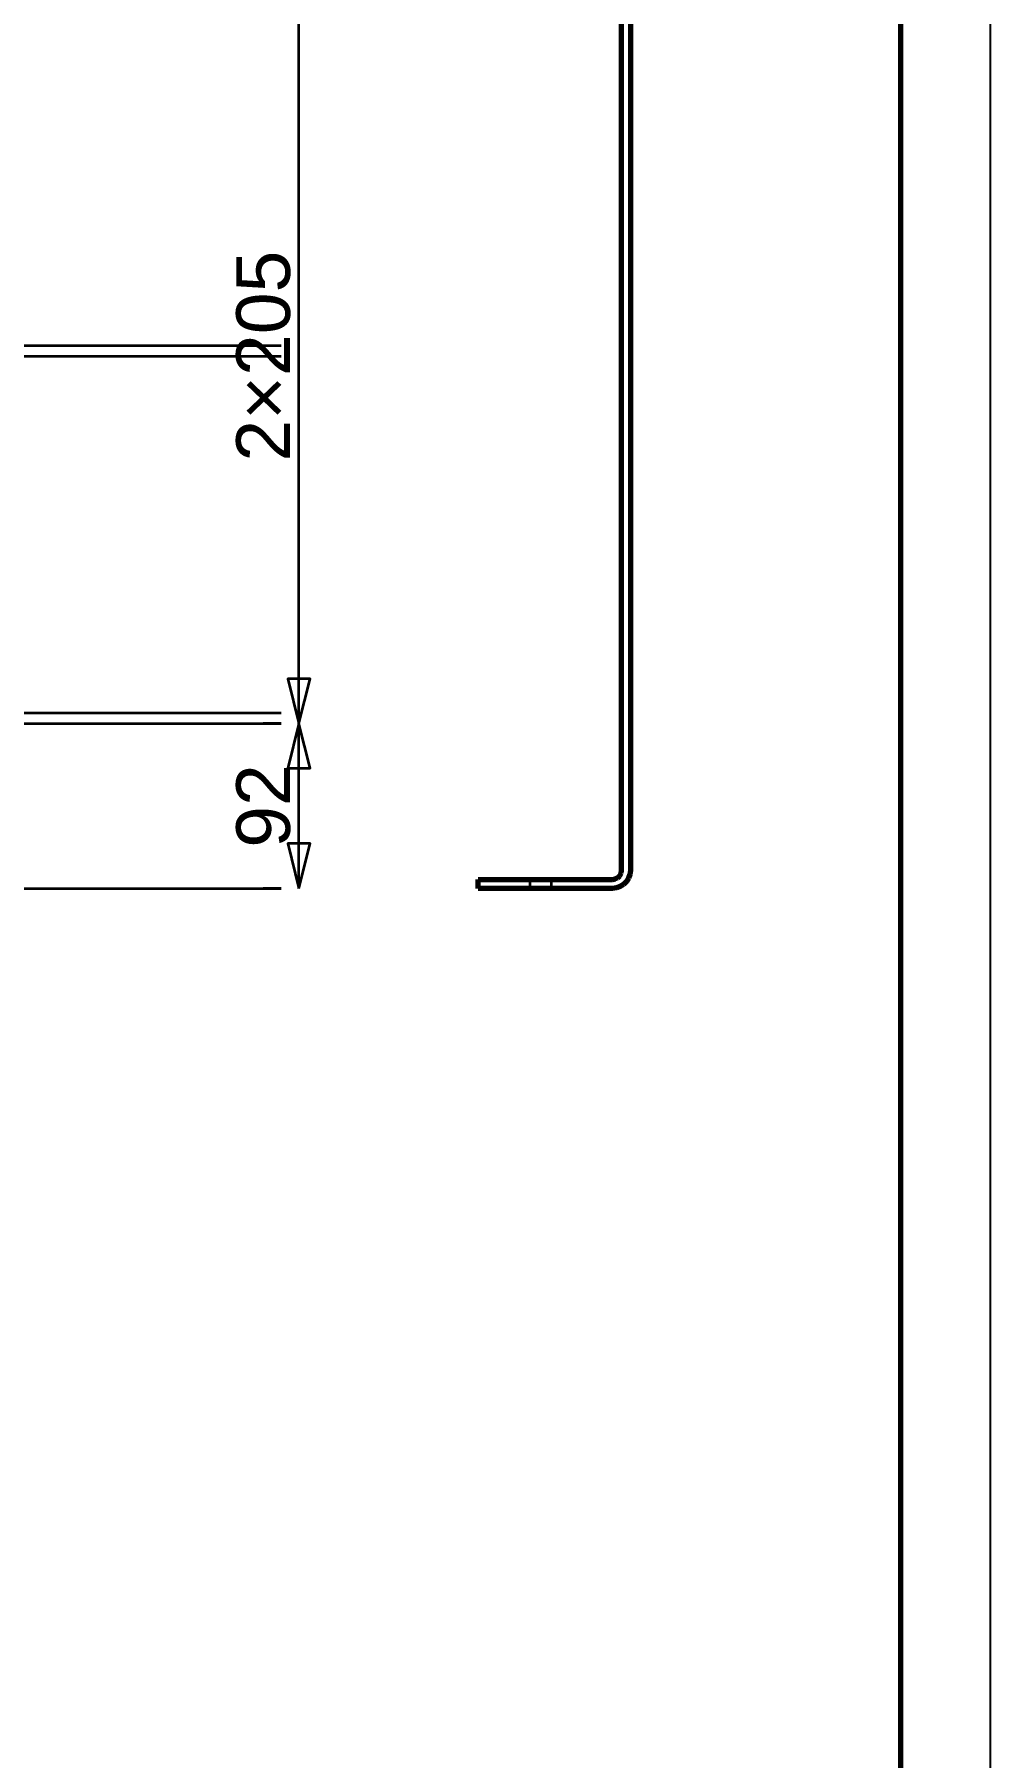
# Model space of a CAD drawing. Header units: millimetres. Extents: x 0 to 420, y 0 to 297.
# Drawn here: x 366.6 to 420, y 148.5 to 244.7 of the extents above; entities that cross this region are included whole.
import ezdxf
from ezdxf.enums import TextEntityAlignment as Align

# ---------------------------------------------------------------- set-up
doc = ezdxf.new("R2010")
doc.units = ezdxf.units.MM
doc.linetypes.add('DASHED', pattern=[1.524, 1.27, -0.254])
doc.styles.add('GOST', font='Arial')

msp = doc.modelspace()

# ---------------------------------------------------------------- linework, layer by layer
at = {"color": 1, "lineweight": 70}
for p, q in [((399.4, 198), (399.4, 256)), ((399.9, 256), (399.9, 198)), ((391.4, 197.5), (398.9, 197.5)), ((391.4, 197), (391.4, 197.5)), ((398.9, 197.5), (399.055, 197.524)), ((399.055, 197.524), (399.194, 197.595)), ((399.194, 197.595), (399.305, 197.706)), ((399.305, 197.706), (399.376, 197.845)), ((399.523, 197.218), (399.334, 197.099)), ((399.376, 197.845), (399.4, 198)), ((399.682, 197.377), (399.523, 197.218)), ((399.801, 197.566), (399.682, 197.377)), ((399.875, 197.777), (399.801, 197.566)), ((399.9, 198), (399.875, 197.777)), ((398.9, 197), (391.4, 197)), ((399.123, 197.025), (398.9, 197)), ((399.334, 197.099), (399.123, 197.025))]:
    msp.add_line(p, q, dxfattribs=at)
at = {"color": 5, "linetype": 'DASHED', "lineweight": 35}
for p, q in [((399.4, 256), (399.4, 198)), ((399.9, 256), (399.9, 198)), ((399.4, 227.896), (399.4, 227.9)), ((399.4, 227.9), (399.4, 227.896)), ((399.4, 227.896), (399.4, 227.9)), ((399.4, 227.9), (399.4, 227.896)), ((399.4, 227.885), (399.4, 227.896)), ((399.4, 227.896), (399.4, 227.885)), ((399.4, 227.885), (399.4, 227.896)), ((399.4, 227.896), (399.4, 227.885)), ((399.4, 227.866), (399.4, 227.885)), ((399.4, 227.885), (399.4, 227.866)), ((399.4, 227.866), (399.4, 227.885)), ((399.4, 227.885), (399.4, 227.866)), ((399.9, 227.896), (399.9, 227.9)), ((399.9, 227.9), (399.9, 227.896)), ((399.9, 227.896), (399.9, 227.9)), ((399.9, 227.9), (399.9, 227.896)), ((399.9, 227.885), (399.9, 227.896)), ((399.9, 227.896), (399.9, 227.885)), ((399.9, 227.885), (399.9, 227.896)), ((399.9, 227.896), (399.9, 227.885)), ((399.9, 227.866), (399.9, 227.885)), ((399.9, 227.885), (399.9, 227.866)), ((399.9, 227.866), (399.9, 227.885)), ((399.9, 227.885), (399.9, 227.866)), ((399.4, 227.841), (399.4, 227.866)), ((399.4, 227.866), (399.4, 227.841)), ((399.4, 227.841), (399.4, 227.866)), ((399.4, 227.866), (399.4, 227.841)), ((399.4, 227.808), (399.4, 227.841)), ((399.4, 227.841), (399.4, 227.808)), ((399.4, 227.808), (399.4, 227.841)), ((399.4, 227.841), (399.4, 227.808)), ((399.4, 227.769), (399.4, 227.808)), ((399.4, 227.808), (399.4, 227.769)), ((399.4, 227.769), (399.4, 227.808)), ((399.4, 227.808), (399.4, 227.769)), ((399.4, 227.724), (399.4, 227.769)), ((399.4, 227.769), (399.4, 227.724)), ((399.4, 227.724), (399.4, 227.769)), ((399.4, 227.769), (399.4, 227.724)), ((399.4, 227.674), (399.4, 227.724)), ((399.4, 227.724), (399.4, 227.674)), ((399.4, 227.674), (399.4, 227.724)), ((399.4, 227.724), (399.4, 227.674)), ((399.4, 227.619), (399.4, 227.674)), ((399.4, 227.674), (399.4, 227.619)), ((399.4, 227.619), (399.4, 227.674)), ((399.4, 227.674), (399.4, 227.619)), ((399.4, 227.56), (399.4, 227.619)), ((399.4, 227.619), (399.4, 227.56)), ((399.4, 227.56), (399.4, 227.619)), ((399.4, 227.619), (399.4, 227.56)), ((399.4, 227.498), (399.4, 227.56)), ((399.4, 227.56), (399.4, 227.498)), ((399.4, 227.498), (399.4, 227.56)), ((399.4, 227.56), (399.4, 227.498)), ((399.4, 227.434), (399.4, 227.498)), ((399.4, 227.498), (399.4, 227.434)), ((399.4, 227.434), (399.4, 227.498)), ((399.4, 227.498), (399.4, 227.434)), ((399.4, 227.367), (399.4, 227.434)), ((399.4, 227.434), (399.4, 227.367)), ((399.4, 227.367), (399.4, 227.434)), ((399.4, 227.434), (399.4, 227.367)), ((399.4, 227.3), (399.4, 227.367)), ((399.4, 227.367), (399.4, 227.3)), ((399.4, 227.3), (399.4, 227.367)), ((399.4, 227.367), (399.4, 227.3)), ((399.4, 226.7), (399.4, 227.3)), ((399.4, 227.3), (399.4, 226.7)), ((399.4, 227.3), (399.4, 226.7)), ((399.4, 226.7), (399.4, 227.3)), ((399.9, 227.841), (399.9, 227.866)), ((399.9, 227.866), (399.9, 227.841)), ((399.9, 227.841), (399.9, 227.866)), ((399.9, 227.866), (399.9, 227.841)), ((399.9, 227.808), (399.9, 227.841)), ((399.9, 227.841), (399.9, 227.808)), ((399.9, 227.808), (399.9, 227.841)), ((399.9, 227.841), (399.9, 227.808)), ((399.9, 227.769), (399.9, 227.808)), ((399.9, 227.808), (399.9, 227.769)), ((399.9, 227.769), (399.9, 227.808)), ((399.9, 227.808), (399.9, 227.769)), ((399.9, 227.724), (399.9, 227.769)), ((399.9, 227.769), (399.9, 227.724)), ((399.9, 227.724), (399.9, 227.769)), ((399.9, 227.769), (399.9, 227.724)), ((399.9, 227.674), (399.9, 227.724)), ((399.9, 227.724), (399.9, 227.674)), ((399.9, 227.674), (399.9, 227.724)), ((399.9, 227.724), (399.9, 227.674)), ((399.9, 227.619), (399.9, 227.674)), ((399.9, 227.674), (399.9, 227.619)), ((399.9, 227.619), (399.9, 227.674)), ((399.9, 227.674), (399.9, 227.619)), ((399.9, 227.56), (399.9, 227.619)), ((399.9, 227.619), (399.9, 227.56)), ((399.9, 227.56), (399.9, 227.619)), ((399.9, 227.619), (399.9, 227.56)), ((399.9, 227.498), (399.9, 227.56)), ((399.9, 227.56), (399.9, 227.498)), ((399.9, 227.498), (399.9, 227.56)), ((399.9, 227.56), (399.9, 227.498)), ((399.9, 227.434), (399.9, 227.498)), ((399.9, 227.498), (399.9, 227.434)), ((399.9, 227.434), (399.9, 227.498)), ((399.9, 227.498), (399.9, 227.434)), ((399.9, 227.367), (399.9, 227.434)), ((399.9, 227.434), (399.9, 227.367)), ((399.9, 227.367), (399.9, 227.434)), ((399.9, 227.434), (399.9, 227.367)), ((399.9, 227.3), (399.9, 227.367)), ((399.9, 227.367), (399.9, 227.3)), ((399.9, 227.3), (399.9, 227.367)), ((399.9, 227.367), (399.9, 227.3)), ((399.9, 227.3), (399.9, 226.7)), ((399.9, 226.7), (399.9, 227.3)), ((399.9, 226.7), (399.9, 227.3)), ((399.9, 227.3), (399.9, 226.7)), ((399.4, 226.7), (399.4, 226.633)), ((399.4, 226.633), (399.4, 226.7)), ((399.4, 226.7), (399.4, 226.633)), ((399.4, 226.633), (399.4, 226.7)), ((399.4, 226.633), (399.4, 226.566)), ((399.4, 226.566), (399.4, 226.633)), ((399.4, 226.633), (399.4, 226.566)), ((399.4, 226.566), (399.4, 226.633)), ((399.4, 226.566), (399.4, 226.502)), ((399.4, 226.502), (399.4, 226.566)), ((399.4, 226.566), (399.4, 226.502)), ((399.4, 226.502), (399.4, 226.566)), ((399.4, 226.502), (399.4, 226.44)), ((399.4, 226.44), (399.4, 226.502)), ((399.4, 226.502), (399.4, 226.44)), ((399.4, 226.44), (399.4, 226.502)), ((399.4, 226.44), (399.4, 226.381)), ((399.4, 226.381), (399.4, 226.44)), ((399.4, 226.44), (399.4, 226.381)), ((399.4, 226.381), (399.4, 226.44)), ((399.4, 226.381), (399.4, 226.326)), ((399.4, 226.326), (399.4, 226.381)), ((399.4, 226.381), (399.4, 226.326)), ((399.4, 226.326), (399.4, 226.381)), ((399.4, 226.326), (399.4, 226.276)), ((399.4, 226.276), (399.4, 226.326)), ((399.4, 226.326), (399.4, 226.276)), ((399.4, 226.276), (399.4, 226.326)), ((399.4, 226.276), (399.4, 226.231)), ((399.4, 226.231), (399.4, 226.276)), ((399.4, 226.276), (399.4, 226.231)), ((399.4, 226.231), (399.4, 226.276)), ((399.4, 226.231), (399.4, 226.192)), ((399.4, 226.192), (399.4, 226.231)), ((399.4, 226.231), (399.4, 226.192)), ((399.4, 226.192), (399.4, 226.231)), ((399.4, 226.192), (399.4, 226.159)), ((399.4, 226.159), (399.4, 226.192)), ((399.4, 226.192), (399.4, 226.159)), ((399.4, 226.159), (399.4, 226.192)), ((399.4, 226.159), (399.4, 226.134)), ((399.4, 226.134), (399.4, 226.159)), ((399.4, 226.159), (399.4, 226.134)), ((399.4, 226.134), (399.4, 226.159)), ((399.4, 226.134), (399.4, 226.115)), ((399.4, 226.115), (399.4, 226.134)), ((399.4, 226.134), (399.4, 226.115)), ((399.4, 226.115), (399.4, 226.134)), ((399.4, 226.115), (399.4, 226.104)), ((399.4, 226.104), (399.4, 226.115)), ((399.4, 226.115), (399.4, 226.104)), ((399.4, 226.104), (399.4, 226.115)), ((399.4, 226.104), (399.4, 226.1)), ((399.4, 226.1), (399.4, 226.104)), ((399.4, 226.104), (399.4, 226.1)), ((399.4, 226.1), (399.4, 226.104)), ((399.9, 226.7), (399.9, 226.633)), ((399.9, 226.633), (399.9, 226.7)), ((399.9, 226.7), (399.9, 226.633)), ((399.9, 226.633), (399.9, 226.7)), ((399.9, 226.633), (399.9, 226.566)), ((399.9, 226.566), (399.9, 226.633)), ((399.9, 226.633), (399.9, 226.566)), ((399.9, 226.566), (399.9, 226.633)), ((399.9, 226.566), (399.9, 226.502)), ((399.9, 226.502), (399.9, 226.566)), ((399.9, 226.566), (399.9, 226.502)), ((399.9, 226.502), (399.9, 226.566)), ((399.9, 226.502), (399.9, 226.44)), ((399.9, 226.44), (399.9, 226.502)), ((399.9, 226.502), (399.9, 226.44)), ((399.9, 226.44), (399.9, 226.502)), ((399.9, 226.44), (399.9, 226.381)), ((399.9, 226.381), (399.9, 226.44)), ((399.9, 226.44), (399.9, 226.381)), ((399.9, 226.381), (399.9, 226.44)), ((399.9, 226.381), (399.9, 226.326)), ((399.9, 226.326), (399.9, 226.381)), ((399.9, 226.381), (399.9, 226.326)), ((399.9, 226.326), (399.9, 226.381)), ((399.9, 226.326), (399.9, 226.276)), ((399.9, 226.276), (399.9, 226.326)), ((399.9, 226.326), (399.9, 226.276)), ((399.9, 226.276), (399.9, 226.326)), ((399.9, 226.276), (399.9, 226.231)), ((399.9, 226.231), (399.9, 226.276)), ((399.9, 226.276), (399.9, 226.231)), ((399.9, 226.231), (399.9, 226.276)), ((399.9, 226.231), (399.9, 226.192)), ((399.9, 226.192), (399.9, 226.231)), ((399.9, 226.231), (399.9, 226.192)), ((399.9, 226.192), (399.9, 226.231)), ((399.9, 226.192), (399.9, 226.159)), ((399.9, 226.159), (399.9, 226.192)), ((399.9, 226.192), (399.9, 226.159)), ((399.9, 226.159), (399.9, 226.192)), ((399.9, 226.159), (399.9, 226.134)), ((399.9, 226.134), (399.9, 226.159)), ((399.9, 226.159), (399.9, 226.134)), ((399.9, 226.134), (399.9, 226.159)), ((399.9, 226.134), (399.9, 226.115)), ((399.9, 226.115), (399.9, 226.134)), ((399.9, 226.134), (399.9, 226.115)), ((399.9, 226.115), (399.9, 226.134)), ((399.9, 226.115), (399.9, 226.104)), ((399.9, 226.104), (399.9, 226.115)), ((399.9, 226.115), (399.9, 226.104)), ((399.9, 226.104), (399.9, 226.115)), ((399.9, 226.104), (399.9, 226.1)), ((399.9, 226.1), (399.9, 226.104)), ((399.9, 226.104), (399.9, 226.1)), ((399.9, 226.1), (399.9, 226.104)), ((399.4, 207.396), (399.4, 207.4)), ((399.4, 207.4), (399.4, 207.396)), ((399.4, 207.396), (399.4, 207.4)), ((399.4, 207.4), (399.4, 207.396)), ((399.4, 207.385), (399.4, 207.396)), ((399.4, 207.396), (399.4, 207.385)), ((399.4, 207.385), (399.4, 207.396)), ((399.4, 207.396), (399.4, 207.385)), ((399.4, 207.366), (399.4, 207.385)), ((399.4, 207.385), (399.4, 207.366)), ((399.4, 207.366), (399.4, 207.385)), ((399.4, 207.385), (399.4, 207.366)), ((399.4, 207.341), (399.4, 207.366)), ((399.4, 207.366), (399.4, 207.341)), ((399.4, 207.341), (399.4, 207.366)), ((399.4, 207.366), (399.4, 207.341)), ((399.4, 207.308), (399.4, 207.341)), ((399.4, 207.341), (399.4, 207.308)), ((399.4, 207.308), (399.4, 207.341)), ((399.4, 207.341), (399.4, 207.308)), ((399.4, 207.269), (399.4, 207.308)), ((399.4, 207.308), (399.4, 207.269)), ((399.4, 207.269), (399.4, 207.308)), ((399.4, 207.308), (399.4, 207.269)), ((399.4, 207.224), (399.4, 207.269)), ((399.4, 207.269), (399.4, 207.224)), ((399.4, 207.224), (399.4, 207.269)), ((399.4, 207.269), (399.4, 207.224)), ((399.4, 207.174), (399.4, 207.224)), ((399.4, 207.224), (399.4, 207.174)), ((399.4, 207.174), (399.4, 207.224)), ((399.4, 207.224), (399.4, 207.174)), ((399.4, 207.119), (399.4, 207.174)), ((399.4, 207.174), (399.4, 207.119)), ((399.4, 207.119), (399.4, 207.174)), ((399.4, 207.174), (399.4, 207.119)), ((399.4, 207.06), (399.4, 207.119)), ((399.4, 207.119), (399.4, 207.06)), ((399.4, 207.06), (399.4, 207.119)), ((399.4, 207.119), (399.4, 207.06)), ((399.4, 206.998), (399.4, 207.06)), ((399.4, 207.06), (399.4, 206.998)), ((399.4, 206.998), (399.4, 207.06)), ((399.4, 207.06), (399.4, 206.998)), ((399.4, 206.934), (399.4, 206.998)), ((399.4, 206.998), (399.4, 206.934)), ((399.4, 206.934), (399.4, 206.998)), ((399.4, 206.998), (399.4, 206.934)), ((399.4, 206.867), (399.4, 206.934)), ((399.4, 206.934), (399.4, 206.867)), ((399.4, 206.867), (399.4, 206.934)), ((399.4, 206.934), (399.4, 206.867)), ((399.4, 206.8), (399.4, 206.867)), ((399.4, 206.867), (399.4, 206.8)), ((399.4, 206.8), (399.4, 206.867)), ((399.4, 206.867), (399.4, 206.8)), ((399.4, 206.2), (399.4, 206.8)), ((399.4, 206.8), (399.4, 206.2)), ((399.4, 206.8), (399.4, 206.2)), ((399.4, 206.2), (399.4, 206.8)), ((399.9, 207.396), (399.9, 207.4)), ((399.9, 207.4), (399.9, 207.396)), ((399.9, 207.396), (399.9, 207.4)), ((399.9, 207.4), (399.9, 207.396)), ((399.9, 207.385), (399.9, 207.396)), ((399.9, 207.396), (399.9, 207.385)), ((399.9, 207.385), (399.9, 207.396)), ((399.9, 207.396), (399.9, 207.385)), ((399.9, 207.366), (399.9, 207.385)), ((399.9, 207.385), (399.9, 207.366)), ((399.9, 207.366), (399.9, 207.385)), ((399.9, 207.385), (399.9, 207.366)), ((399.9, 207.341), (399.9, 207.366)), ((399.9, 207.366), (399.9, 207.341)), ((399.9, 207.341), (399.9, 207.366)), ((399.9, 207.366), (399.9, 207.341)), ((399.9, 207.308), (399.9, 207.341)), ((399.9, 207.341), (399.9, 207.308)), ((399.9, 207.308), (399.9, 207.341)), ((399.9, 207.341), (399.9, 207.308)), ((399.9, 207.269), (399.9, 207.308)), ((399.9, 207.308), (399.9, 207.269)), ((399.9, 207.269), (399.9, 207.308)), ((399.9, 207.308), (399.9, 207.269)), ((399.9, 207.224), (399.9, 207.269)), ((399.9, 207.269), (399.9, 207.224)), ((399.9, 207.224), (399.9, 207.269)), ((399.9, 207.269), (399.9, 207.224)), ((399.9, 207.174), (399.9, 207.224)), ((399.9, 207.224), (399.9, 207.174)), ((399.9, 207.174), (399.9, 207.224)), ((399.9, 207.224), (399.9, 207.174)), ((399.9, 207.119), (399.9, 207.174)), ((399.9, 207.174), (399.9, 207.119)), ((399.9, 207.119), (399.9, 207.174)), ((399.9, 207.174), (399.9, 207.119)), ((399.9, 207.06), (399.9, 207.119)), ((399.9, 207.119), (399.9, 207.06)), ((399.9, 207.06), (399.9, 207.119)), ((399.9, 207.119), (399.9, 207.06)), ((399.9, 206.998), (399.9, 207.06)), ((399.9, 207.06), (399.9, 206.998)), ((399.9, 206.998), (399.9, 207.06)), ((399.9, 207.06), (399.9, 206.998)), ((399.9, 206.934), (399.9, 206.998)), ((399.9, 206.998), (399.9, 206.934)), ((399.9, 206.934), (399.9, 206.998)), ((399.9, 206.998), (399.9, 206.934)), ((399.9, 206.867), (399.9, 206.934)), ((399.9, 206.934), (399.9, 206.867)), ((399.9, 206.867), (399.9, 206.934)), ((399.9, 206.934), (399.9, 206.867)), ((399.9, 206.8), (399.9, 206.867)), ((399.9, 206.867), (399.9, 206.8)), ((399.9, 206.8), (399.9, 206.867)), ((399.9, 206.867), (399.9, 206.8)), ((399.9, 206.8), (399.9, 206.2)), ((399.9, 206.2), (399.9, 206.8)), ((399.9, 206.2), (399.9, 206.8)), ((399.9, 206.8), (399.9, 206.2)), ((399.4, 206.2), (399.4, 206.133)), ((399.4, 206.133), (399.4, 206.2)), ((399.4, 206.2), (399.4, 206.133)), ((399.4, 206.133), (399.4, 206.2)), ((399.4, 206.133), (399.4, 206.066)), ((399.4, 206.066), (399.4, 206.133)), ((399.4, 206.133), (399.4, 206.066)), ((399.4, 206.066), (399.4, 206.133)), ((399.4, 206.066), (399.4, 206.002)), ((399.4, 206.002), (399.4, 206.066)), ((399.4, 206.066), (399.4, 206.002)), ((399.4, 206.002), (399.4, 206.066)), ((399.4, 206.002), (399.4, 205.94)), ((399.4, 205.94), (399.4, 206.002)), ((399.4, 206.002), (399.4, 205.94)), ((399.4, 205.94), (399.4, 206.002)), ((399.4, 205.94), (399.4, 205.881)), ((399.4, 205.881), (399.4, 205.94)), ((399.4, 205.94), (399.4, 205.881)), ((399.4, 205.881), (399.4, 205.94)), ((399.4, 205.881), (399.4, 205.826)), ((399.4, 205.826), (399.4, 205.881)), ((399.4, 205.881), (399.4, 205.826)), ((399.4, 205.826), (399.4, 205.881)), ((399.4, 205.826), (399.4, 205.776)), ((399.4, 205.776), (399.4, 205.826)), ((399.4, 205.826), (399.4, 205.776)), ((399.4, 205.776), (399.4, 205.826)), ((399.4, 205.776), (399.4, 205.731)), ((399.4, 205.731), (399.4, 205.776)), ((399.4, 205.776), (399.4, 205.731)), ((399.4, 205.731), (399.4, 205.776)), ((399.9, 206.2), (399.9, 206.133)), ((399.9, 206.133), (399.9, 206.2)), ((399.9, 206.2), (399.9, 206.133)), ((399.9, 206.133), (399.9, 206.2)), ((399.9, 206.133), (399.9, 206.066)), ((399.9, 206.066), (399.9, 206.133)), ((399.9, 206.133), (399.9, 206.066)), ((399.9, 206.066), (399.9, 206.133)), ((399.9, 206.066), (399.9, 206.002)), ((399.9, 206.002), (399.9, 206.066)), ((399.9, 206.066), (399.9, 206.002)), ((399.9, 206.002), (399.9, 206.066)), ((399.9, 206.002), (399.9, 205.94)), ((399.9, 205.94), (399.9, 206.002)), ((399.9, 206.002), (399.9, 205.94)), ((399.9, 205.94), (399.9, 206.002)), ((399.9, 205.94), (399.9, 205.881)), ((399.9, 205.881), (399.9, 205.94)), ((399.9, 205.94), (399.9, 205.881)), ((399.9, 205.881), (399.9, 205.94)), ((399.9, 205.881), (399.9, 205.826)), ((399.9, 205.826), (399.9, 205.881)), ((399.9, 205.881), (399.9, 205.826)), ((399.9, 205.826), (399.9, 205.881)), ((399.9, 205.826), (399.9, 205.776)), ((399.9, 205.776), (399.9, 205.826)), ((399.9, 205.826), (399.9, 205.776)), ((399.9, 205.776), (399.9, 205.826)), ((399.9, 205.776), (399.9, 205.731)), ((399.9, 205.731), (399.9, 205.776)), ((399.9, 205.776), (399.9, 205.731)), ((399.9, 205.731), (399.9, 205.776)), ((399.4, 205.731), (399.4, 205.692)), ((399.4, 205.692), (399.4, 205.731)), ((399.4, 205.731), (399.4, 205.692)), ((399.4, 205.692), (399.4, 205.731)), ((399.4, 205.692), (399.4, 205.659)), ((399.4, 205.659), (399.4, 205.692)), ((399.4, 205.692), (399.4, 205.659)), ((399.4, 205.659), (399.4, 205.692)), ((399.4, 205.659), (399.4, 205.634)), ((399.4, 205.634), (399.4, 205.659)), ((399.4, 205.659), (399.4, 205.634)), ((399.4, 205.634), (399.4, 205.659)), ((399.4, 205.634), (399.4, 205.615)), ((399.4, 205.615), (399.4, 205.634)), ((399.4, 205.634), (399.4, 205.615)), ((399.4, 205.615), (399.4, 205.634)), ((399.4, 205.615), (399.4, 205.604)), ((399.4, 205.604), (399.4, 205.615)), ((399.4, 205.615), (399.4, 205.604)), ((399.4, 205.604), (399.4, 205.615)), ((399.4, 205.604), (399.4, 205.6)), ((399.4, 205.6), (399.4, 205.604)), ((399.4, 205.604), (399.4, 205.6)), ((399.4, 205.6), (399.4, 205.604)), ((399.9, 205.731), (399.9, 205.692)), ((399.9, 205.692), (399.9, 205.731)), ((399.9, 205.731), (399.9, 205.692)), ((399.9, 205.692), (399.9, 205.731)), ((399.9, 205.692), (399.9, 205.659)), ((399.9, 205.659), (399.9, 205.692)), ((399.9, 205.692), (399.9, 205.659)), ((399.9, 205.659), (399.9, 205.692)), ((399.9, 205.659), (399.9, 205.634)), ((399.9, 205.634), (399.9, 205.659)), ((399.9, 205.659), (399.9, 205.634)), ((399.9, 205.634), (399.9, 205.659)), ((399.9, 205.634), (399.9, 205.615)), ((399.9, 205.615), (399.9, 205.634)), ((399.9, 205.634), (399.9, 205.615)), ((399.9, 205.615), (399.9, 205.634)), ((399.9, 205.615), (399.9, 205.604)), ((399.9, 205.604), (399.9, 205.615)), ((399.9, 205.615), (399.9, 205.604)), ((399.9, 205.604), (399.9, 205.615)), ((399.9, 205.604), (399.9, 205.6)), ((399.9, 205.6), (399.9, 205.604)), ((399.9, 205.604), (399.9, 205.6)), ((399.9, 205.6), (399.9, 205.604)), ((398.9, 197.5), (391.4, 197.5)), ((391.4, 197), (391.4, 197.5)), ((394.315, 197.5), (394.3, 197.5)), ((394.3, 197), (394.3, 197.5)), ((394.3, 197), (394.3, 197.5)), ((394.3, 197.5), (394.315, 197.5)), ((394.315, 197.5), (394.3, 197.5)), ((394.3, 197), (394.3, 197.5)), ((394.3, 197), (394.3, 197.5)), ((394.3, 197.5), (394.315, 197.5)), ((394.315, 197.5), (394.3, 197.5)), ((394.3, 197), (394.3, 197.5)), ((394.3, 197), (394.3, 197.5)), ((394.3, 197.5), (394.315, 197.5)), ((394.315, 197.5), (394.3, 197.5)), ((394.3, 197), (394.3, 197.5)), ((394.3, 197), (394.3, 197.5)), ((394.3, 197.5), (394.315, 197.5)), ((394.315, 197.5), (394.3, 197.5)), ((394.3, 197), (394.3, 197.5)), ((394.3, 197), (394.3, 197.5)), ((394.3, 197.5), (394.315, 197.5)), ((394.315, 197.5), (394.3, 197.5)), ((394.3, 197), (394.3, 197.5)), ((394.3, 197), (394.3, 197.5)), ((394.3, 197.5), (394.315, 197.5)), ((394.315, 197.5), (394.3, 197.5)), ((394.3, 197), (394.3, 197.5)), ((394.3, 197), (394.3, 197.5)), ((394.3, 197.5), (394.315, 197.5)), ((394.315, 197.5), (394.3, 197.5)), ((394.3, 197), (394.3, 197.5)), ((394.3, 197), (394.3, 197.5)), ((394.3, 197.5), (394.315, 197.5)), ((394.315, 197.5), (394.3, 197.5)), ((394.3, 197), (394.3, 197.5)), ((394.3, 197), (394.3, 197.5)), ((394.3, 197.5), (394.315, 197.5)), ((394.315, 197.5), (394.3, 197.5)), ((394.3, 197), (394.3, 197.5)), ((394.3, 197), (394.3, 197.5)), ((394.3, 197.5), (394.315, 197.5)), ((394.315, 197.5), (394.3, 197.5)), ((394.3, 197), (394.3, 197.5)), ((394.3, 197), (394.3, 197.5)), ((394.3, 197.5), (394.315, 197.5)), ((394.359, 197.5), (394.315, 197.5)), ((394.315, 197.5), (394.359, 197.5)), ((394.359, 197.5), (394.315, 197.5)), ((394.315, 197.5), (394.359, 197.5)), ((394.359, 197.5), (394.315, 197.5)), ((394.315, 197.5), (394.359, 197.5)), ((394.359, 197.5), (394.315, 197.5)), ((394.315, 197.5), (394.359, 197.5)), ((394.359, 197.5), (394.315, 197.5)), ((394.315, 197.5), (394.359, 197.5)), ((394.359, 197.5), (394.315, 197.5)), ((394.315, 197.5), (394.359, 197.5)), ((394.359, 197.5), (394.315, 197.5)), ((394.315, 197.5), (394.359, 197.5)), ((394.359, 197.5), (394.315, 197.5)), ((394.315, 197.5), (394.359, 197.5)), ((394.359, 197.5), (394.315, 197.5)), ((394.315, 197.5), (394.359, 197.5)), ((394.359, 197.5), (394.315, 197.5)), ((394.315, 197.5), (394.359, 197.5)), ((394.359, 197.5), (394.315, 197.5)), ((394.315, 197.5), (394.359, 197.5)), ((394.431, 197.5), (394.359, 197.5)), ((394.359, 197.5), (394.431, 197.5)), ((394.431, 197.5), (394.359, 197.5)), ((394.359, 197.5), (394.431, 197.5)), ((394.431, 197.5), (394.359, 197.5)), ((394.359, 197.5), (394.431, 197.5)), ((394.431, 197.5), (394.359, 197.5)), ((394.359, 197.5), (394.431, 197.5)), ((394.431, 197.5), (394.359, 197.5)), ((394.359, 197.5), (394.431, 197.5)), ((394.431, 197.5), (394.359, 197.5)), ((394.359, 197.5), (394.431, 197.5)), ((394.431, 197.5), (394.359, 197.5)), ((394.359, 197.5), (394.431, 197.5)), ((394.431, 197.5), (394.359, 197.5)), ((394.359, 197.5), (394.431, 197.5)), ((394.431, 197.5), (394.359, 197.5)), ((394.359, 197.5), (394.431, 197.5)), ((394.431, 197.5), (394.359, 197.5)), ((394.359, 197.5), (394.431, 197.5)), ((394.431, 197.5), (394.359, 197.5)), ((394.359, 197.5), (394.431, 197.5)), ((394.526, 197.5), (394.431, 197.5)), ((394.431, 197.5), (394.526, 197.5)), ((394.526, 197.5), (394.431, 197.5)), ((394.431, 197.5), (394.526, 197.5)), ((394.526, 197.5), (394.431, 197.5)), ((394.431, 197.5), (394.526, 197.5)), ((394.526, 197.5), (394.431, 197.5)), ((394.431, 197.5), (394.526, 197.5)), ((394.526, 197.5), (394.431, 197.5)), ((394.431, 197.5), (394.526, 197.5)), ((394.526, 197.5), (394.431, 197.5)), ((394.431, 197.5), (394.526, 197.5)), ((394.526, 197.5), (394.431, 197.5)), ((394.431, 197.5), (394.526, 197.5)), ((394.526, 197.5), (394.431, 197.5)), ((394.431, 197.5), (394.526, 197.5)), ((394.526, 197.5), (394.431, 197.5)), ((394.431, 197.5), (394.526, 197.5)), ((394.526, 197.5), (394.431, 197.5)), ((394.431, 197.5), (394.526, 197.5)), ((394.526, 197.5), (394.431, 197.5)), ((394.431, 197.5), (394.526, 197.5)), ((394.64, 197.5), (394.526, 197.5)), ((394.526, 197.5), (394.64, 197.5)), ((394.64, 197.5), (394.526, 197.5)), ((394.526, 197.5), (394.64, 197.5)), ((394.64, 197.5), (394.526, 197.5)), ((394.526, 197.5), (394.64, 197.5)), ((394.64, 197.5), (394.526, 197.5)), ((394.526, 197.5), (394.64, 197.5)), ((394.64, 197.5), (394.526, 197.5)), ((394.526, 197.5), (394.64, 197.5)), ((394.64, 197.5), (394.526, 197.5)), ((394.526, 197.5), (394.64, 197.5)), ((394.64, 197.5), (394.526, 197.5)), ((394.526, 197.5), (394.64, 197.5)), ((394.64, 197.5), (394.526, 197.5)), ((394.526, 197.5), (394.64, 197.5)), ((394.64, 197.5), (394.526, 197.5)), ((394.526, 197.5), (394.64, 197.5)), ((394.64, 197.5), (394.526, 197.5)), ((394.526, 197.5), (394.64, 197.5)), ((394.64, 197.5), (394.526, 197.5)), ((394.526, 197.5), (394.64, 197.5)), ((394.766, 197.5), (394.64, 197.5)), ((394.64, 197.5), (394.766, 197.5)), ((394.766, 197.5), (394.64, 197.5)), ((394.64, 197.5), (394.766, 197.5)), ((394.766, 197.5), (394.64, 197.5)), ((394.64, 197.5), (394.766, 197.5)), ((394.766, 197.5), (394.64, 197.5)), ((394.64, 197.5), (394.766, 197.5)), ((394.766, 197.5), (394.64, 197.5)), ((394.64, 197.5), (394.766, 197.5)), ((394.766, 197.5), (394.64, 197.5)), ((394.64, 197.5), (394.766, 197.5)), ((394.766, 197.5), (394.64, 197.5)), ((394.64, 197.5), (394.766, 197.5)), ((394.766, 197.5), (394.64, 197.5)), ((394.64, 197.5), (394.766, 197.5)), ((394.766, 197.5), (394.64, 197.5)), ((394.64, 197.5), (394.766, 197.5)), ((394.766, 197.5), (394.64, 197.5)), ((394.64, 197.5), (394.766, 197.5)), ((394.766, 197.5), (394.64, 197.5)), ((394.64, 197.5), (394.766, 197.5)), ((394.9, 197.5), (394.766, 197.5)), ((394.766, 197.5), (394.9, 197.5)), ((394.9, 197.5), (394.766, 197.5)), ((394.766, 197.5), (394.9, 197.5)), ((394.9, 197.5), (394.766, 197.5)), ((394.766, 197.5), (394.9, 197.5)), ((394.9, 197.5), (394.766, 197.5)), ((394.766, 197.5), (394.9, 197.5)), ((394.9, 197.5), (394.766, 197.5)), ((394.766, 197.5), (394.9, 197.5)), ((394.9, 197.5), (394.766, 197.5)), ((394.766, 197.5), (394.9, 197.5)), ((394.9, 197.5), (394.766, 197.5)), ((394.766, 197.5), (394.9, 197.5)), ((394.9, 197.5), (394.766, 197.5)), ((394.766, 197.5), (394.9, 197.5)), ((394.9, 197.5), (394.766, 197.5)), ((394.766, 197.5), (394.9, 197.5)), ((394.9, 197.5), (394.766, 197.5)), ((394.766, 197.5), (394.9, 197.5)), ((394.9, 197.5), (394.766, 197.5)), ((394.766, 197.5), (394.9, 197.5)), ((395.034, 197.5), (394.9, 197.5)), ((394.9, 197.5), (395.034, 197.5)), ((395.034, 197.5), (394.9, 197.5)), ((394.9, 197.5), (395.034, 197.5)), ((395.034, 197.5), (394.9, 197.5)), ((394.9, 197.5), (395.034, 197.5)), ((395.034, 197.5), (394.9, 197.5)), ((394.9, 197.5), (395.034, 197.5)), ((395.034, 197.5), (394.9, 197.5)), ((394.9, 197.5), (395.034, 197.5)), ((395.034, 197.5), (394.9, 197.5)), ((394.9, 197.5), (395.034, 197.5)), ((395.034, 197.5), (394.9, 197.5)), ((394.9, 197.5), (395.034, 197.5)), ((395.034, 197.5), (394.9, 197.5)), ((394.9, 197.5), (395.034, 197.5)), ((395.034, 197.5), (394.9, 197.5)), ((394.9, 197.5), (395.034, 197.5)), ((395.034, 197.5), (394.9, 197.5)), ((394.9, 197.5), (395.034, 197.5)), ((395.034, 197.5), (394.9, 197.5)), ((394.9, 197.5), (395.034, 197.5)), ((395.16, 197.5), (395.034, 197.5)), ((395.034, 197.5), (395.16, 197.5)), ((395.16, 197.5), (395.034, 197.5)), ((395.034, 197.5), (395.16, 197.5)), ((395.16, 197.5), (395.034, 197.5)), ((395.034, 197.5), (395.16, 197.5)), ((395.16, 197.5), (395.034, 197.5)), ((395.034, 197.5), (395.16, 197.5)), ((395.16, 197.5), (395.034, 197.5)), ((395.034, 197.5), (395.16, 197.5)), ((395.16, 197.5), (395.034, 197.5)), ((395.034, 197.5), (395.16, 197.5)), ((395.16, 197.5), (395.034, 197.5)), ((395.034, 197.5), (395.16, 197.5)), ((395.16, 197.5), (395.034, 197.5)), ((395.034, 197.5), (395.16, 197.5)), ((395.16, 197.5), (395.034, 197.5)), ((395.034, 197.5), (395.16, 197.5)), ((395.16, 197.5), (395.034, 197.5)), ((395.034, 197.5), (395.16, 197.5)), ((395.16, 197.5), (395.034, 197.5)), ((395.034, 197.5), (395.16, 197.5)), ((395.274, 197.5), (395.16, 197.5)), ((395.16, 197.5), (395.274, 197.5)), ((395.274, 197.5), (395.16, 197.5)), ((395.16, 197.5), (395.274, 197.5)), ((395.274, 197.5), (395.16, 197.5)), ((395.16, 197.5), (395.274, 197.5)), ((395.274, 197.5), (395.16, 197.5)), ((395.16, 197.5), (395.274, 197.5)), ((395.274, 197.5), (395.16, 197.5)), ((395.16, 197.5), (395.274, 197.5)), ((395.274, 197.5), (395.16, 197.5)), ((395.16, 197.5), (395.274, 197.5)), ((395.274, 197.5), (395.16, 197.5)), ((395.16, 197.5), (395.274, 197.5)), ((395.274, 197.5), (395.16, 197.5)), ((395.16, 197.5), (395.274, 197.5)), ((395.274, 197.5), (395.16, 197.5)), ((395.16, 197.5), (395.274, 197.5)), ((395.274, 197.5), (395.16, 197.5)), ((395.16, 197.5), (395.274, 197.5)), ((395.274, 197.5), (395.16, 197.5)), ((395.16, 197.5), (395.274, 197.5)), ((395.369, 197.5), (395.274, 197.5)), ((395.274, 197.5), (395.369, 197.5)), ((395.369, 197.5), (395.274, 197.5)), ((395.274, 197.5), (395.369, 197.5)), ((395.369, 197.5), (395.274, 197.5)), ((395.274, 197.5), (395.369, 197.5)), ((395.369, 197.5), (395.274, 197.5)), ((395.274, 197.5), (395.369, 197.5)), ((395.369, 197.5), (395.274, 197.5)), ((395.274, 197.5), (395.369, 197.5)), ((395.369, 197.5), (395.274, 197.5)), ((395.274, 197.5), (395.369, 197.5)), ((395.369, 197.5), (395.274, 197.5)), ((395.274, 197.5), (395.369, 197.5)), ((395.369, 197.5), (395.274, 197.5)), ((395.274, 197.5), (395.369, 197.5)), ((395.369, 197.5), (395.274, 197.5)), ((395.274, 197.5), (395.369, 197.5)), ((395.369, 197.5), (395.274, 197.5)), ((395.274, 197.5), (395.369, 197.5)), ((395.369, 197.5), (395.274, 197.5)), ((395.274, 197.5), (395.369, 197.5)), ((395.441, 197.5), (395.369, 197.5)), ((395.369, 197.5), (395.441, 197.5)), ((395.441, 197.5), (395.369, 197.5)), ((395.369, 197.5), (395.441, 197.5)), ((395.441, 197.5), (395.369, 197.5)), ((395.369, 197.5), (395.441, 197.5)), ((395.441, 197.5), (395.369, 197.5)), ((395.369, 197.5), (395.441, 197.5)), ((395.441, 197.5), (395.369, 197.5)), ((395.369, 197.5), (395.441, 197.5)), ((395.441, 197.5), (395.369, 197.5)), ((395.369, 197.5), (395.441, 197.5)), ((395.441, 197.5), (395.369, 197.5)), ((395.369, 197.5), (395.441, 197.5)), ((395.441, 197.5), (395.369, 197.5)), ((395.369, 197.5), (395.441, 197.5)), ((395.441, 197.5), (395.369, 197.5)), ((395.369, 197.5), (395.441, 197.5)), ((395.441, 197.5), (395.369, 197.5)), ((395.369, 197.5), (395.441, 197.5)), ((395.441, 197.5), (395.369, 197.5)), ((395.369, 197.5), (395.441, 197.5)), ((395.485, 197.5), (395.441, 197.5)), ((395.441, 197.5), (395.485, 197.5)), ((395.485, 197.5), (395.441, 197.5)), ((395.441, 197.5), (395.485, 197.5)), ((395.485, 197.5), (395.441, 197.5)), ((395.441, 197.5), (395.485, 197.5)), ((395.485, 197.5), (395.441, 197.5)), ((395.441, 197.5), (395.485, 197.5)), ((395.485, 197.5), (395.441, 197.5)), ((395.441, 197.5), (395.485, 197.5)), ((395.485, 197.5), (395.441, 197.5)), ((395.441, 197.5), (395.485, 197.5)), ((395.485, 197.5), (395.441, 197.5)), ((395.441, 197.5), (395.485, 197.5)), ((395.485, 197.5), (395.441, 197.5)), ((395.441, 197.5), (395.485, 197.5)), ((395.485, 197.5), (395.441, 197.5)), ((395.441, 197.5), (395.485, 197.5)), ((395.485, 197.5), (395.441, 197.5)), ((395.441, 197.5), (395.485, 197.5)), ((395.485, 197.5), (395.441, 197.5)), ((395.441, 197.5), (395.485, 197.5)), ((395.5, 197.5), (395.485, 197.5)), ((395.485, 197.5), (395.5, 197.5)), ((395.5, 197.5), (395.485, 197.5)), ((395.485, 197.5), (395.5, 197.5)), ((395.5, 197.5), (395.485, 197.5)), ((395.485, 197.5), (395.5, 197.5)), ((395.5, 197.5), (395.485, 197.5)), ((395.485, 197.5), (395.5, 197.5)), ((395.5, 197.5), (395.485, 197.5)), ((395.485, 197.5), (395.5, 197.5)), ((395.5, 197.5), (395.485, 197.5)), ((395.485, 197.5), (395.5, 197.5)), ((395.5, 197.5), (395.485, 197.5)), ((395.485, 197.5), (395.5, 197.5)), ((395.5, 197.5), (395.485, 197.5)), ((395.485, 197.5), (395.5, 197.5)), ((395.5, 197.5), (395.485, 197.5)), ((395.485, 197.5), (395.5, 197.5)), ((395.5, 197.5), (395.485, 197.5)), ((395.485, 197.5), (395.5, 197.5)), ((395.5, 197.5), (395.485, 197.5)), ((395.485, 197.5), (395.5, 197.5)), ((395.5, 197), (395.5, 197.5)), ((395.5, 197), (395.5, 197.5)), ((395.5, 197), (395.5, 197.5)), ((395.5, 197), (395.5, 197.5)), ((395.5, 197), (395.5, 197.5)), ((395.5, 197), (395.5, 197.5)), ((395.5, 197), (395.5, 197.5)), ((395.5, 197), (395.5, 197.5)), ((395.5, 197), (395.5, 197.5)), ((395.5, 197), (395.5, 197.5)), ((395.5, 197), (395.5, 197.5)), ((395.5, 197), (395.5, 197.5)), ((395.5, 197), (395.5, 197.5)), ((395.5, 197), (395.5, 197.5)), ((395.5, 197), (395.5, 197.5)), ((395.5, 197), (395.5, 197.5)), ((395.5, 197), (395.5, 197.5)), ((395.5, 197), (395.5, 197.5)), ((395.5, 197), (395.5, 197.5)), ((395.5, 197), (395.5, 197.5)), ((395.5, 197), (395.5, 197.5)), ((395.5, 197), (395.5, 197.5)), ((399.055, 197.524), (398.9, 197.5)), ((399.194, 197.595), (399.055, 197.524)), ((399.305, 197.706), (399.194, 197.595)), ((399.376, 197.845), (399.305, 197.706)), ((399.523, 197.218), (399.334, 197.099)), ((399.4, 198), (399.376, 197.845)), ((399.682, 197.377), (399.523, 197.218)), ((399.801, 197.566), (399.682, 197.377)), ((399.875, 197.777), (399.801, 197.566)), ((399.9, 198), (399.875, 197.777)), ((398.9, 197), (391.4, 197)), ((394.3, 197), (394.315, 197)), ((394.315, 197), (394.3, 197)), ((394.3, 197), (394.315, 197)), ((394.315, 197), (394.3, 197)), ((394.3, 197), (394.315, 197)), ((394.315, 197), (394.3, 197)), ((394.3, 197), (394.315, 197)), ((394.315, 197), (394.3, 197)), ((394.3, 197), (394.315, 197)), ((394.315, 197), (394.3, 197)), ((394.3, 197), (394.315, 197)), ((394.315, 197), (394.3, 197)), ((394.3, 197), (394.315, 197)), ((394.315, 197), (394.3, 197)), ((394.3, 197), (394.315, 197)), ((394.315, 197), (394.3, 197)), ((394.3, 197), (394.315, 197)), ((394.315, 197), (394.3, 197)), ((394.3, 197), (394.315, 197)), ((394.315, 197), (394.3, 197)), ((394.3, 197), (394.315, 197)), ((394.315, 197), (394.3, 197)), ((394.315, 197), (394.359, 197)), ((394.359, 197), (394.315, 197)), ((394.315, 197), (394.359, 197)), ((394.359, 197), (394.315, 197)), ((394.315, 197), (394.359, 197)), ((394.359, 197), (394.315, 197)), ((394.315, 197), (394.359, 197)), ((394.359, 197), (394.315, 197)), ((394.315, 197), (394.359, 197)), ((394.359, 197), (394.315, 197)), ((394.315, 197), (394.359, 197)), ((394.359, 197), (394.315, 197)), ((394.315, 197), (394.359, 197)), ((394.359, 197), (394.315, 197)), ((394.315, 197), (394.359, 197)), ((394.359, 197), (394.315, 197)), ((394.315, 197), (394.359, 197)), ((394.359, 197), (394.315, 197)), ((394.315, 197), (394.359, 197)), ((394.359, 197), (394.315, 197)), ((394.315, 197), (394.359, 197)), ((394.359, 197), (394.315, 197)), ((394.359, 197), (394.431, 197)), ((394.431, 197), (394.359, 197)), ((394.359, 197), (394.431, 197)), ((394.431, 197), (394.359, 197)), ((394.359, 197), (394.431, 197)), ((394.431, 197), (394.359, 197)), ((394.359, 197), (394.431, 197)), ((394.431, 197), (394.359, 197)), ((394.359, 197), (394.431, 197)), ((394.431, 197), (394.359, 197)), ((394.359, 197), (394.431, 197)), ((394.431, 197), (394.359, 197)), ((394.359, 197), (394.431, 197)), ((394.431, 197), (394.359, 197)), ((394.359, 197), (394.431, 197)), ((394.431, 197), (394.359, 197)), ((394.359, 197), (394.431, 197)), ((394.431, 197), (394.359, 197)), ((394.359, 197), (394.431, 197)), ((394.431, 197), (394.359, 197)), ((394.359, 197), (394.431, 197)), ((394.431, 197), (394.359, 197)), ((394.431, 197), (394.526, 197)), ((394.526, 197), (394.431, 197)), ((394.431, 197), (394.526, 197)), ((394.526, 197), (394.431, 197)), ((394.431, 197), (394.526, 197)), ((394.526, 197), (394.431, 197)), ((394.431, 197), (394.526, 197)), ((394.526, 197), (394.431, 197)), ((394.431, 197), (394.526, 197)), ((394.526, 197), (394.431, 197)), ((394.431, 197), (394.526, 197)), ((394.526, 197), (394.431, 197)), ((394.431, 197), (394.526, 197)), ((394.526, 197), (394.431, 197)), ((394.431, 197), (394.526, 197)), ((394.526, 197), (394.431, 197)), ((394.431, 197), (394.526, 197)), ((394.526, 197), (394.431, 197)), ((394.431, 197), (394.526, 197)), ((394.526, 197), (394.431, 197)), ((394.431, 197), (394.526, 197)), ((394.526, 197), (394.431, 197)), ((394.526, 197), (394.64, 197)), ((394.64, 197), (394.526, 197)), ((394.526, 197), (394.64, 197)), ((394.64, 197), (394.526, 197)), ((394.526, 197), (394.64, 197)), ((394.64, 197), (394.526, 197)), ((394.526, 197), (394.64, 197)), ((394.64, 197), (394.526, 197)), ((394.526, 197), (394.64, 197)), ((394.64, 197), (394.526, 197)), ((394.526, 197), (394.64, 197)), ((394.64, 197), (394.526, 197)), ((394.526, 197), (394.64, 197)), ((394.64, 197), (394.526, 197)), ((394.526, 197), (394.64, 197)), ((394.64, 197), (394.526, 197)), ((394.526, 197), (394.64, 197)), ((394.64, 197), (394.526, 197)), ((394.526, 197), (394.64, 197)), ((394.64, 197), (394.526, 197)), ((394.526, 197), (394.64, 197)), ((394.64, 197), (394.526, 197)), ((394.64, 197), (394.766, 197)), ((394.766, 197), (394.64, 197)), ((394.64, 197), (394.766, 197)), ((394.766, 197), (394.64, 197)), ((394.64, 197), (394.766, 197)), ((394.766, 197), (394.64, 197)), ((394.64, 197), (394.766, 197)), ((394.766, 197), (394.64, 197)), ((394.64, 197), (394.766, 197)), ((394.766, 197), (394.64, 197)), ((394.64, 197), (394.766, 197)), ((394.766, 197), (394.64, 197)), ((394.64, 197), (394.766, 197)), ((394.766, 197), (394.64, 197)), ((394.64, 197), (394.766, 197)), ((394.766, 197), (394.64, 197)), ((394.64, 197), (394.766, 197)), ((394.766, 197), (394.64, 197)), ((394.64, 197), (394.766, 197)), ((394.766, 197), (394.64, 197)), ((394.64, 197), (394.766, 197)), ((394.766, 197), (394.64, 197)), ((394.766, 197), (394.9, 197)), ((394.9, 197), (394.766, 197)), ((394.766, 197), (394.9, 197)), ((394.9, 197), (394.766, 197)), ((394.766, 197), (394.9, 197)), ((394.9, 197), (394.766, 197)), ((394.766, 197), (394.9, 197)), ((394.9, 197), (394.766, 197)), ((394.766, 197), (394.9, 197)), ((394.9, 197), (394.766, 197)), ((394.766, 197), (394.9, 197)), ((394.9, 197), (394.766, 197)), ((394.766, 197), (394.9, 197)), ((394.9, 197), (394.766, 197)), ((394.766, 197), (394.9, 197)), ((394.9, 197), (394.766, 197)), ((394.766, 197), (394.9, 197)), ((394.9, 197), (394.766, 197)), ((394.766, 197), (394.9, 197)), ((394.9, 197), (394.766, 197)), ((394.766, 197), (394.9, 197)), ((394.9, 197), (394.766, 197)), ((394.9, 197), (395.034, 197)), ((395.034, 197), (394.9, 197)), ((394.9, 197), (395.034, 197)), ((395.034, 197), (394.9, 197)), ((394.9, 197), (395.034, 197)), ((395.034, 197), (394.9, 197)), ((394.9, 197), (395.034, 197)), ((395.034, 197), (394.9, 197)), ((394.9, 197), (395.034, 197)), ((395.034, 197), (394.9, 197)), ((394.9, 197), (395.034, 197)), ((395.034, 197), (394.9, 197)), ((394.9, 197), (395.034, 197)), ((395.034, 197), (394.9, 197)), ((394.9, 197), (395.034, 197)), ((395.034, 197), (394.9, 197)), ((394.9, 197), (395.034, 197)), ((395.034, 197), (394.9, 197)), ((394.9, 197), (395.034, 197)), ((395.034, 197), (394.9, 197)), ((394.9, 197), (395.034, 197)), ((395.034, 197), (394.9, 197)), ((395.034, 197), (395.16, 197)), ((395.16, 197), (395.034, 197)), ((395.034, 197), (395.16, 197)), ((395.16, 197), (395.034, 197)), ((395.034, 197), (395.16, 197)), ((395.16, 197), (395.034, 197)), ((395.034, 197), (395.16, 197)), ((395.16, 197), (395.034, 197)), ((395.034, 197), (395.16, 197)), ((395.16, 197), (395.034, 197)), ((395.034, 197), (395.16, 197)), ((395.16, 197), (395.034, 197)), ((395.034, 197), (395.16, 197)), ((395.16, 197), (395.034, 197)), ((395.034, 197), (395.16, 197)), ((395.16, 197), (395.034, 197)), ((395.034, 197), (395.16, 197)), ((395.16, 197), (395.034, 197)), ((395.034, 197), (395.16, 197)), ((395.16, 197), (395.034, 197)), ((395.034, 197), (395.16, 197)), ((395.16, 197), (395.034, 197)), ((395.16, 197), (395.274, 197)), ((395.274, 197), (395.16, 197)), ((395.16, 197), (395.274, 197)), ((395.274, 197), (395.16, 197)), ((395.16, 197), (395.274, 197)), ((395.274, 197), (395.16, 197)), ((395.16, 197), (395.274, 197)), ((395.274, 197), (395.16, 197)), ((395.16, 197), (395.274, 197)), ((395.274, 197), (395.16, 197)), ((395.16, 197), (395.274, 197)), ((395.274, 197), (395.16, 197)), ((395.16, 197), (395.274, 197)), ((395.274, 197), (395.16, 197)), ((395.16, 197), (395.274, 197)), ((395.274, 197), (395.16, 197)), ((395.16, 197), (395.274, 197)), ((395.274, 197), (395.16, 197)), ((395.16, 197), (395.274, 197)), ((395.274, 197), (395.16, 197)), ((395.16, 197), (395.274, 197)), ((395.274, 197), (395.16, 197)), ((395.274, 197), (395.369, 197)), ((395.369, 197), (395.274, 197)), ((395.274, 197), (395.369, 197)), ((395.369, 197), (395.274, 197)), ((395.274, 197), (395.369, 197)), ((395.369, 197), (395.274, 197)), ((395.274, 197), (395.369, 197)), ((395.369, 197), (395.274, 197)), ((395.274, 197), (395.369, 197)), ((395.369, 197), (395.274, 197)), ((395.274, 197), (395.369, 197)), ((395.369, 197), (395.274, 197)), ((395.274, 197), (395.369, 197)), ((395.369, 197), (395.274, 197)), ((395.274, 197), (395.369, 197)), ((395.369, 197), (395.274, 197)), ((395.274, 197), (395.369, 197)), ((395.369, 197), (395.274, 197)), ((395.274, 197), (395.369, 197)), ((395.369, 197), (395.274, 197)), ((395.274, 197), (395.369, 197)), ((395.369, 197), (395.274, 197)), ((395.369, 197), (395.441, 197)), ((395.441, 197), (395.369, 197)), ((395.369, 197), (395.441, 197)), ((395.441, 197), (395.369, 197)), ((395.369, 197), (395.441, 197)), ((395.441, 197), (395.369, 197)), ((395.369, 197), (395.441, 197)), ((395.441, 197), (395.369, 197)), ((395.369, 197), (395.441, 197)), ((395.441, 197), (395.369, 197)), ((395.369, 197), (395.441, 197)), ((395.441, 197), (395.369, 197)), ((395.369, 197), (395.441, 197)), ((395.441, 197), (395.369, 197)), ((395.369, 197), (395.441, 197)), ((395.441, 197), (395.369, 197)), ((395.369, 197), (395.441, 197)), ((395.441, 197), (395.369, 197)), ((395.369, 197), (395.441, 197)), ((395.441, 197), (395.369, 197)), ((395.369, 197), (395.441, 197)), ((395.441, 197), (395.369, 197)), ((395.441, 197), (395.485, 197)), ((395.485, 197), (395.441, 197)), ((395.441, 197), (395.485, 197)), ((395.485, 197), (395.441, 197)), ((395.441, 197), (395.485, 197)), ((395.485, 197), (395.441, 197)), ((395.441, 197), (395.485, 197)), ((395.485, 197), (395.441, 197)), ((395.441, 197), (395.485, 197)), ((395.485, 197), (395.441, 197)), ((395.441, 197), (395.485, 197)), ((395.485, 197), (395.441, 197)), ((395.441, 197), (395.485, 197)), ((395.485, 197), (395.441, 197)), ((395.441, 197), (395.485, 197)), ((395.485, 197), (395.441, 197)), ((395.441, 197), (395.485, 197)), ((395.485, 197), (395.441, 197)), ((395.441, 197), (395.485, 197)), ((395.485, 197), (395.441, 197)), ((395.441, 197), (395.485, 197)), ((395.485, 197), (395.441, 197)), ((395.485, 197), (395.5, 197)), ((395.5, 197), (395.485, 197)), ((395.485, 197), (395.5, 197)), ((395.5, 197), (395.485, 197)), ((395.485, 197), (395.5, 197)), ((395.5, 197), (395.485, 197)), ((395.485, 197), (395.5, 197)), ((395.5, 197), (395.485, 197)), ((395.485, 197), (395.5, 197)), ((395.5, 197), (395.485, 197)), ((395.485, 197), (395.5, 197)), ((395.5, 197), (395.485, 197)), ((395.485, 197), (395.5, 197)), ((395.5, 197), (395.485, 197)), ((395.485, 197), (395.5, 197)), ((395.5, 197), (395.485, 197)), ((395.485, 197), (395.5, 197)), ((395.5, 197), (395.485, 197)), ((395.485, 197), (395.5, 197)), ((395.5, 197), (395.485, 197)), ((395.485, 197), (395.5, 197)), ((395.5, 197), (395.485, 197)), ((399.123, 197.025), (398.9, 197)), ((399.334, 197.099), (399.123, 197.025))]:
    msp.add_line(p, q, dxfattribs=at)
at = {"color": 7, "lineweight": 35}
for p, q in [((381.4, 206.2), (381.4, 247.2)), ((71.1, 227.3), (380.4, 227.3)), ((364.5, 227.3), (380.4, 227.3)), ((71.1, 226.7), (380.4, 226.7)), ((364.5, 226.7), (380.4, 226.7)), ((71.1, 206.8), (380.4, 206.8)), ((364.5, 206.8), (380.4, 206.8)), ((71.1, 206.2), (380.4, 206.2)), ((364.5, 206.2), (380.4, 206.2)), ((380.4, 206.2), (379.4, 206.2)), ((380.4, 206.2), (379.4, 206.2)), ((381.4, 197), (381.4, 206.2)), ((365.4, 197), (380.4, 197)), ((380.4, 197), (379.4, 197))]:
    msp.add_line(p, q, dxfattribs=at)
at = {"color": 7, "lineweight": 25}
msp.add_lwpolyline([(0, 0), (420, 0), (420, 297), (0, 297)], close=True, dxfattribs=at)
at = {"color": 7, "lineweight": 70}
msp.add_lwpolyline([(20, 5), (415, 5), (415, 292), (20, 292)], close=True, dxfattribs=at)
at = {"color": 7, "lineweight": 35}
for points in [[(381.4, 206.2), (382.025, 208.7), (380.775, 208.7)], [(381.4, 206.2), (380.775, 203.7), (382.025, 203.7)], [(381.4, 197), (382.025, 199.5), (380.775, 199.5)]]:
    msp.add_lwpolyline(points, close=True, dxfattribs=at)

# ---------------------------------------------------------------- texts
at = {"color": 7, "style": 'GOST'}
for s, p in [('2×205', (379.4, 226.7)), ('92', (379.4, 201.6))]:
    msp.add_text(s, height=3, rotation=90, dxfattribs=at).set_placement(p, align=Align.MIDDLE)

doc.saveas('drawing.dxf')
